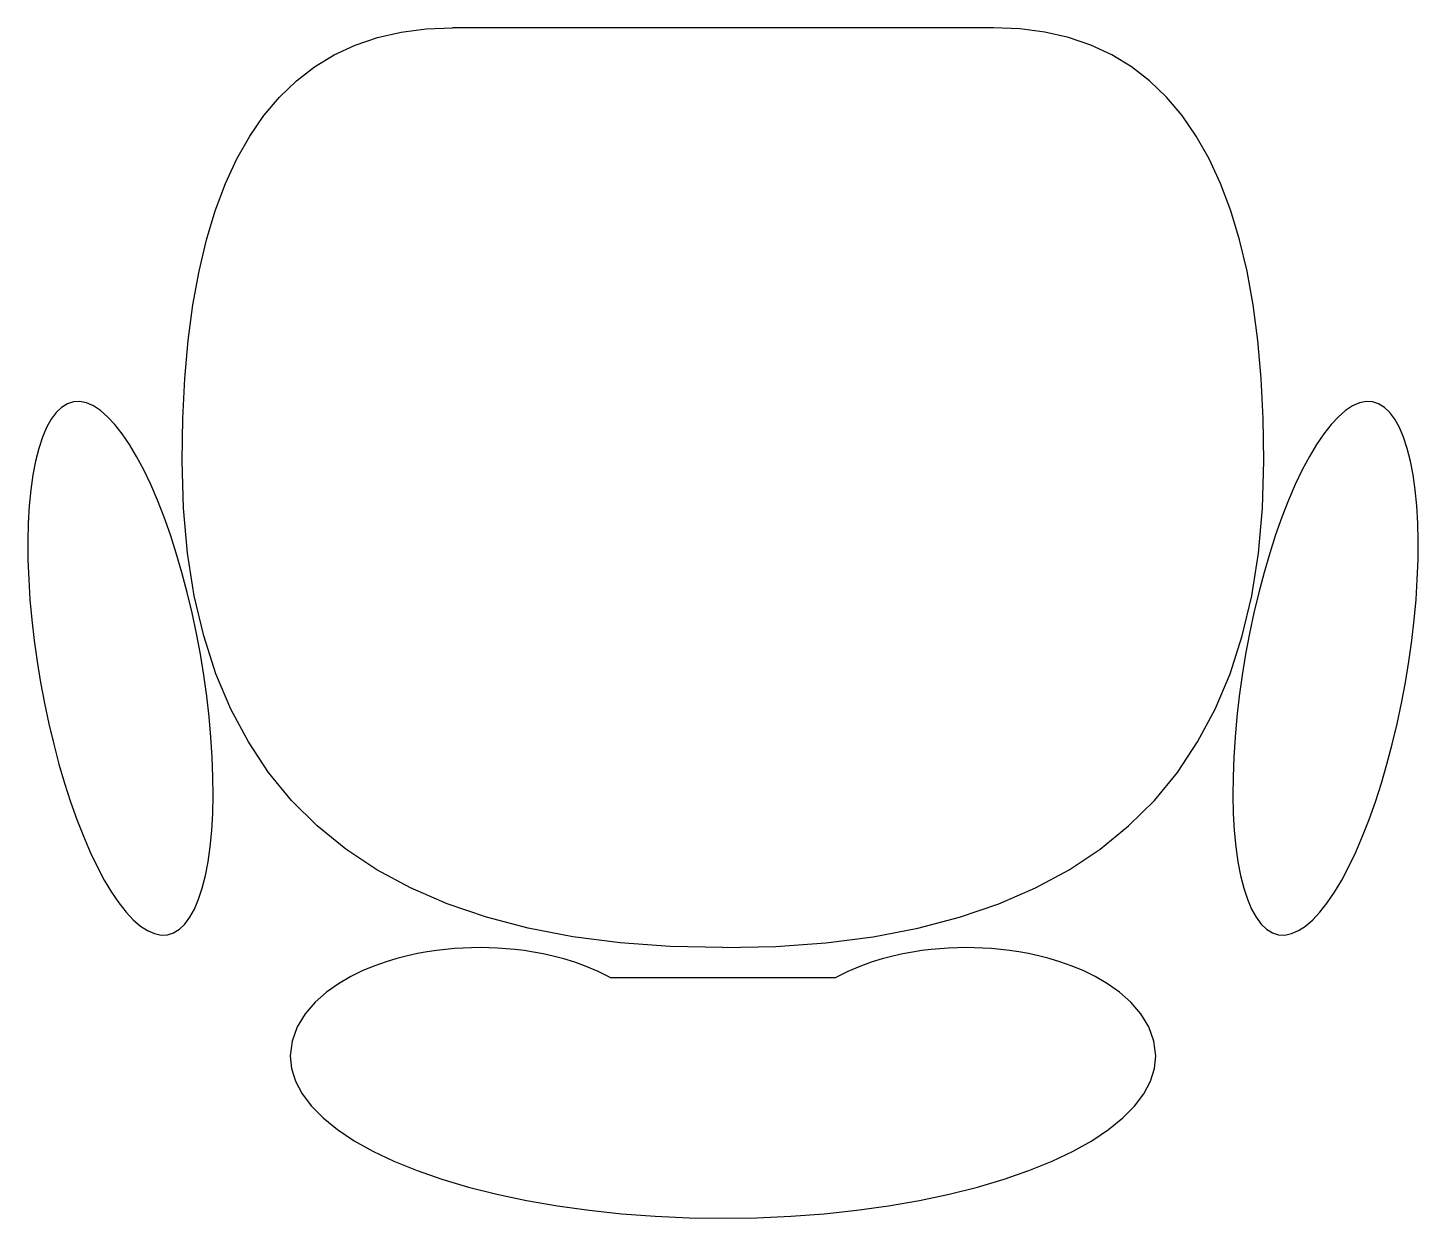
# Model space of a CAD drawing. Header units: millimetres. Extents: x 1274.8 to 1340.1, y 1098.2 to 1154.
import ezdxf

# ---------------------------------------------------------------- set-up
doc = ezdxf.new("R2010")
doc.units = ezdxf.units.MM

msp = doc.modelspace()

# ---------------------------------------------------------------- linework, layer by layer
for p, q in [((1291.257, 1153.591), (1292.368, 1153.845)), ((1292.368, 1153.845), (1293.543, 1153.997)), ((1293.543, 1153.997), (1294.781, 1154.048)), ((1320.181, 1154.048), (1294.781, 1154.048)), ((1321.42, 1153.997), (1320.181, 1154.048)), ((1322.594, 1153.845), (1321.42, 1153.997)), ((1323.706, 1153.591), (1322.594, 1153.845)), ((1289.225, 1152.778), (1290.209, 1153.235)), ((1290.209, 1153.235), (1291.257, 1153.591)), ((1324.753, 1153.235), (1323.706, 1153.591)), ((1325.738, 1152.778), (1324.753, 1153.235)), ((1288.304, 1152.219), (1289.225, 1152.778)), ((1326.658, 1152.219), (1325.738, 1152.778)), ((1287.447, 1151.559), (1288.304, 1152.219)), ((1327.516, 1151.559), (1326.658, 1152.219)), ((1286.653, 1150.797), (1287.447, 1151.559)), ((1328.309, 1150.797), (1327.516, 1151.559)), ((1285.923, 1149.933), (1286.653, 1150.797)), ((1329.04, 1149.933), (1328.309, 1150.797)), ((1285.256, 1148.968), (1285.923, 1149.933)), ((1329.706, 1148.968), (1329.04, 1149.933)), ((1284.653, 1147.901), (1285.256, 1148.968)), ((1330.31, 1147.901), (1329.706, 1148.968)), ((1284.113, 1146.733), (1284.653, 1147.901)), ((1330.849, 1146.733), (1330.31, 1147.901)), ((1283.637, 1145.463), (1284.113, 1146.733)), ((1331.326, 1145.463), (1330.849, 1146.733)), ((1283.224, 1144.091), (1283.637, 1145.463)), ((1331.738, 1144.091), (1331.326, 1145.463)), ((1282.875, 1142.618), (1283.224, 1144.091)), ((1332.088, 1142.618), (1331.738, 1144.091)), ((1282.589, 1141.043), (1282.875, 1142.618)), ((1332.373, 1141.043), (1332.088, 1142.618)), ((1282.367, 1139.367), (1282.589, 1141.043)), ((1332.596, 1139.367), (1332.373, 1141.043)), ((1282.208, 1137.589), (1282.367, 1139.367)), ((1332.754, 1137.589), (1332.596, 1139.367)), ((1282.113, 1135.709), (1282.208, 1137.589)), ((1332.85, 1135.709), (1332.754, 1137.589)), ((1276.422, 1136.231), (1276.167, 1135.988)), ((1276.695, 1136.398), (1276.422, 1136.231)), ((1276.982, 1136.488), (1276.695, 1136.398)), ((1277.283, 1136.502), (1276.982, 1136.488)), ((1277.596, 1136.438), (1277.283, 1136.502)), ((1277.919, 1136.297), (1277.596, 1136.438)), ((1278.25, 1136.081), (1277.919, 1136.297)), ((1278.586, 1135.789), (1278.25, 1136.081)), ((1336.713, 1136.081), (1336.377, 1135.789)), ((1337.044, 1136.297), (1336.713, 1136.081)), ((1337.367, 1136.438), (1337.044, 1136.297)), ((1337.679, 1136.502), (1337.367, 1136.438)), ((1337.981, 1136.488), (1337.679, 1136.502)), ((1338.268, 1136.398), (1337.981, 1136.488)), ((1338.54, 1136.231), (1338.268, 1136.398)), ((1338.796, 1135.988), (1338.54, 1136.231)), ((1275.931, 1135.672), (1275.714, 1135.283)), ((1276.167, 1135.988), (1275.931, 1135.672)), ((1278.926, 1135.425), (1278.586, 1135.789)), ((1279.268, 1134.991), (1278.926, 1135.425)), ((1282.081, 1133.728), (1282.113, 1135.709)), ((1332.881, 1133.728), (1332.85, 1135.709)), ((1336.037, 1135.425), (1335.695, 1134.991)), ((1336.377, 1135.789), (1336.037, 1135.425)), ((1339.032, 1135.672), (1338.796, 1135.988)), ((1339.249, 1135.283), (1339.032, 1135.672)), ((1275.519, 1134.825), (1275.347, 1134.3)), ((1275.714, 1135.283), (1275.519, 1134.825)), ((1279.609, 1134.489), (1279.268, 1134.991)), ((1335.695, 1134.991), (1335.354, 1134.488)), ((1339.444, 1134.825), (1339.249, 1135.283)), ((1339.616, 1134.3), (1339.444, 1134.825)), ((1275.347, 1134.3), (1275.198, 1133.711)), ((1279.947, 1133.921), (1279.609, 1134.489)), ((1335.354, 1134.488), (1335.015, 1133.921)), ((1339.765, 1133.711), (1339.616, 1134.3)), ((1275.198, 1133.711), (1275.074, 1133.062)), ((1280.281, 1133.293), (1279.947, 1133.921)), ((1282.145, 1131.499), (1282.081, 1133.728)), ((1332.818, 1131.499), (1332.881, 1133.728)), ((1335.015, 1133.921), (1334.682, 1133.293)), ((1339.889, 1133.062), (1339.765, 1133.711)), ((1275.074, 1133.062), (1274.975, 1132.357)), ((1280.608, 1132.607), (1280.281, 1133.293)), ((1334.682, 1133.293), (1334.354, 1132.607)), ((1339.988, 1132.357), (1339.889, 1133.062)), ((1274.975, 1132.357), (1274.902, 1131.601)), ((1280.927, 1131.868), (1280.608, 1132.607)), ((1334.354, 1132.607), (1334.036, 1131.868)), ((1340.061, 1131.601), (1339.988, 1132.357)), ((1274.902, 1131.601), (1274.856, 1130.797)), ((1281.234, 1131.08), (1280.927, 1131.868)), ((1282.335, 1129.384), (1282.145, 1131.499)), ((1332.627, 1129.384), (1332.818, 1131.499)), ((1334.036, 1131.868), (1333.728, 1131.08)), ((1340.107, 1130.797), (1340.061, 1131.601)), ((1281.529, 1130.249), (1281.234, 1131.08)), ((1333.728, 1131.08), (1333.433, 1130.249)), ((1274.856, 1130.797), (1274.836, 1129.952)), ((1281.81, 1129.379), (1281.529, 1130.249)), ((1333.433, 1130.249), (1333.153, 1129.379)), ((1340.127, 1129.952), (1340.107, 1130.797)), ((1274.836, 1129.952), (1274.843, 1129.07)), ((1340.12, 1129.07), (1340.127, 1129.952)), ((1274.843, 1129.07), (1274.877, 1128.156)), ((1282.074, 1128.475), (1281.81, 1129.379)), ((1282.653, 1127.384), (1282.335, 1129.384)), ((1332.31, 1127.384), (1332.627, 1129.384)), ((1333.153, 1129.379), (1332.888, 1128.475)), ((1340.086, 1128.156), (1340.12, 1129.07)), ((1282.321, 1127.544), (1282.074, 1128.475)), ((1332.888, 1128.475), (1332.642, 1127.544)), ((1274.877, 1128.156), (1274.937, 1127.217)), ((1340.025, 1127.217), (1340.086, 1128.156)), ((1274.937, 1127.217), (1275.024, 1126.258)), ((1282.548, 1126.591), (1282.321, 1127.544)), ((1283.097, 1125.498), (1282.653, 1127.384)), ((1331.865, 1125.498), (1332.31, 1127.384)), ((1332.642, 1127.544), (1332.414, 1126.591)), ((1339.939, 1126.258), (1340.025, 1127.217)), ((1282.755, 1125.622), (1282.548, 1126.591)), ((1332.414, 1126.591), (1332.208, 1125.622)), ((1275.024, 1126.258), (1275.137, 1125.284)), ((1282.94, 1124.643), (1282.755, 1125.622)), ((1332.208, 1125.622), (1332.023, 1124.643)), ((1339.826, 1125.284), (1339.939, 1126.258)), ((1275.137, 1125.284), (1275.274, 1124.303)), ((1283.669, 1123.726), (1283.097, 1125.498)), ((1331.294, 1123.726), (1331.865, 1125.498)), ((1339.689, 1124.303), (1339.826, 1125.284)), ((1283.101, 1123.659), (1282.94, 1124.643)), ((1332.023, 1124.643), (1331.862, 1123.659)), ((1275.274, 1124.303), (1275.435, 1123.32)), ((1283.238, 1122.678), (1283.101, 1123.659)), ((1284.367, 1122.069), (1283.669, 1123.726)), ((1330.595, 1122.069), (1331.294, 1123.726)), ((1331.862, 1123.659), (1331.724, 1122.678)), ((1339.527, 1123.32), (1339.689, 1124.303)), ((1275.435, 1123.32), (1275.62, 1122.34)), ((1339.343, 1122.34), (1339.527, 1123.32)), ((1283.351, 1121.705), (1283.238, 1122.678)), ((1331.724, 1122.678), (1331.612, 1121.705)), ((1275.62, 1122.34), (1275.826, 1121.371)), ((1283.437, 1120.746), (1283.351, 1121.705)), ((1285.193, 1120.526), (1284.367, 1122.069)), ((1329.77, 1120.526), (1330.595, 1122.069)), ((1331.612, 1121.705), (1331.525, 1120.745)), ((1339.136, 1121.371), (1339.343, 1122.34)), ((1275.826, 1121.371), (1276.054, 1120.418)), ((1338.909, 1120.418), (1339.136, 1121.371)), ((1276.054, 1120.418), (1276.3, 1119.487)), ((1283.498, 1119.806), (1283.437, 1120.746)), ((1286.145, 1119.097), (1285.193, 1120.526)), ((1328.817, 1119.097), (1329.77, 1120.526)), ((1331.525, 1120.745), (1331.465, 1119.806)), ((1338.662, 1119.487), (1338.909, 1120.418)), ((1283.532, 1118.893), (1283.498, 1119.806)), ((1331.465, 1119.806), (1331.431, 1118.893)), ((1276.3, 1119.487), (1276.565, 1118.584)), ((1287.225, 1117.783), (1286.145, 1119.097)), ((1327.738, 1117.783), (1328.817, 1119.097)), ((1338.398, 1118.584), (1338.662, 1119.487)), ((1276.565, 1118.584), (1276.845, 1117.714)), ((1283.539, 1118.01), (1283.532, 1118.893)), ((1331.431, 1118.893), (1331.424, 1118.01)), ((1338.117, 1117.714), (1338.398, 1118.584)), ((1283.519, 1117.165), (1283.539, 1118.01)), ((1288.431, 1116.583), (1287.225, 1117.783)), ((1326.531, 1116.583), (1327.738, 1117.783)), ((1331.424, 1118.01), (1331.444, 1117.165)), ((1276.845, 1117.714), (1277.14, 1116.882)), ((1283.473, 1116.362), (1283.519, 1117.165)), ((1331.444, 1117.165), (1331.49, 1116.362)), ((1337.822, 1116.882), (1338.117, 1117.714)), ((1277.14, 1116.882), (1277.448, 1116.094)), ((1289.765, 1115.497), (1288.431, 1116.583)), ((1325.198, 1115.497), (1326.531, 1116.583)), ((1337.515, 1116.094), (1337.822, 1116.882)), ((1277.448, 1116.094), (1277.767, 1115.355)), ((1283.4, 1115.605), (1283.473, 1116.362)), ((1331.49, 1116.362), (1331.563, 1115.605)), ((1337.196, 1115.355), (1337.515, 1116.094)), ((1277.767, 1115.355), (1278.094, 1114.67)), ((1283.301, 1114.9), (1283.4, 1115.605)), ((1291.225, 1114.525), (1289.765, 1115.497)), ((1323.737, 1114.525), (1325.198, 1115.497)), ((1331.563, 1115.605), (1331.662, 1114.9)), ((1336.869, 1114.67), (1337.196, 1115.355)), ((1278.094, 1114.67), (1278.428, 1114.041)), ((1283.177, 1114.252), (1283.301, 1114.9)), ((1292.813, 1113.668), (1291.225, 1114.525)), ((1322.15, 1113.668), (1323.737, 1114.525)), ((1331.662, 1114.9), (1331.786, 1114.252)), ((1336.535, 1114.041), (1336.869, 1114.67)), ((1278.428, 1114.041), (1278.766, 1113.474)), ((1283.028, 1113.663), (1283.177, 1114.252)), ((1331.786, 1114.252), (1331.934, 1113.663)), ((1336.197, 1113.474), (1336.535, 1114.041)), ((1278.766, 1113.474), (1279.107, 1112.971)), ((1282.856, 1113.138), (1283.028, 1113.663)), ((1294.527, 1112.925), (1292.813, 1113.668)), ((1320.435, 1112.925), (1322.15, 1113.668)), ((1331.934, 1113.663), (1332.107, 1113.138)), ((1335.855, 1112.971), (1336.197, 1113.474)), ((1279.107, 1112.971), (1279.449, 1112.537)), ((1282.444, 1112.291), (1282.661, 1112.679)), ((1282.661, 1112.679), (1282.856, 1113.138)), ((1296.369, 1112.296), (1294.527, 1112.925)), ((1318.594, 1112.296), (1320.435, 1112.925)), ((1332.107, 1113.138), (1332.302, 1112.679)), ((1332.302, 1112.679), (1332.518, 1112.291)), ((1335.514, 1112.537), (1335.855, 1112.971)), ((1279.449, 1112.537), (1279.789, 1112.173)), ((1279.789, 1112.173), (1280.125, 1111.882)), ((1281.953, 1111.732), (1282.208, 1111.974)), ((1282.208, 1111.974), (1282.444, 1112.291)), ((1298.337, 1111.782), (1296.369, 1112.296)), ((1316.625, 1111.782), (1318.594, 1112.296)), ((1332.518, 1112.291), (1332.755, 1111.974)), ((1332.755, 1111.974), (1333.01, 1111.732)), ((1334.837, 1111.882), (1335.174, 1112.173)), ((1335.174, 1112.173), (1335.514, 1112.537)), ((1280.125, 1111.882), (1280.456, 1111.665)), ((1280.456, 1111.665), (1280.779, 1111.525)), ((1280.779, 1111.525), (1281.092, 1111.461)), ((1281.092, 1111.461), (1281.393, 1111.474)), ((1281.393, 1111.474), (1281.68, 1111.565)), ((1281.68, 1111.565), (1281.953, 1111.732)), ((1300.433, 1111.382), (1298.337, 1111.782)), ((1302.655, 1111.096), (1300.433, 1111.382)), ((1312.307, 1111.096), (1314.53, 1111.382)), ((1314.53, 1111.382), (1316.625, 1111.782)), ((1333.01, 1111.732), (1333.282, 1111.565)), ((1333.282, 1111.565), (1333.57, 1111.474)), ((1333.57, 1111.474), (1333.871, 1111.461)), ((1333.871, 1111.461), (1334.184, 1111.525)), ((1334.184, 1111.525), (1334.507, 1111.665)), ((1334.507, 1111.665), (1334.837, 1111.882)), ((1293.589, 1110.669), (1293.135, 1110.587)), ((1294.027, 1110.734), (1293.589, 1110.669)), ((1294.453, 1110.785), (1294.027, 1110.734)), ((1294.868, 1110.823), (1294.453, 1110.785)), ((1295.276, 1110.848), (1294.868, 1110.823)), ((1295.679, 1110.863), (1295.276, 1110.848)), ((1296.08, 1110.868), (1295.679, 1110.863)), ((1296.481, 1110.862), (1296.08, 1110.868)), ((1296.885, 1110.845), (1296.481, 1110.862)), ((1297.294, 1110.818), (1296.885, 1110.845)), ((1297.711, 1110.778), (1297.294, 1110.818)), ((1298.138, 1110.726), (1297.711, 1110.778)), ((1298.578, 1110.658), (1298.138, 1110.726)), ((1299.035, 1110.573), (1298.578, 1110.658)), ((1305.005, 1110.925), (1302.655, 1111.096)), ((1307.481, 1110.868), (1305.005, 1110.925)), ((1307.481, 1110.868), (1309.958, 1110.925)), ((1309.958, 1110.925), (1312.307, 1111.096)), ((1316.384, 1110.658), (1315.928, 1110.573)), ((1316.825, 1110.726), (1316.384, 1110.658)), ((1317.252, 1110.778), (1316.825, 1110.726)), ((1317.669, 1110.818), (1317.252, 1110.778)), ((1318.078, 1110.845), (1317.669, 1110.818)), ((1318.482, 1110.862), (1318.078, 1110.845)), ((1318.883, 1110.868), (1318.482, 1110.862)), ((1319.283, 1110.863), (1318.883, 1110.868)), ((1319.686, 1110.848), (1319.283, 1110.863)), ((1320.094, 1110.823), (1319.686, 1110.848)), ((1320.51, 1110.785), (1320.094, 1110.823)), ((1320.936, 1110.734), (1320.51, 1110.785)), ((1321.374, 1110.669), (1320.936, 1110.734)), ((1321.828, 1110.587), (1321.374, 1110.669)), ((1291.126, 1110.017), (1290.572, 1109.788)), ((1291.66, 1110.205), (1291.126, 1110.017)), ((1292.172, 1110.359), (1291.66, 1110.205)), ((1292.663, 1110.484), (1292.172, 1110.359)), ((1293.135, 1110.587), (1292.663, 1110.484)), ((1299.509, 1110.468), (1299.035, 1110.573)), ((1300.003, 1110.338), (1299.509, 1110.468)), ((1300.519, 1110.18), (1300.003, 1110.338)), ((1301.056, 1109.986), (1300.519, 1110.18)), ((1301.612, 1109.751), (1301.056, 1109.986)), ((1313.907, 1109.986), (1313.351, 1109.751)), ((1314.444, 1110.18), (1313.907, 1109.986)), ((1314.96, 1110.338), (1314.444, 1110.18)), ((1315.454, 1110.468), (1314.96, 1110.338)), ((1315.928, 1110.573), (1315.454, 1110.468)), ((1322.299, 1110.484), (1321.828, 1110.587)), ((1322.791, 1110.359), (1322.299, 1110.484)), ((1323.303, 1110.205), (1322.791, 1110.359)), ((1323.837, 1110.017), (1323.303, 1110.205)), ((1324.391, 1109.788), (1323.837, 1110.017)), ((1290.003, 1109.511), (1289.428, 1109.176)), ((1290.572, 1109.788), (1290.003, 1109.511)), ((1302.182, 1109.466), (1301.612, 1109.751)), ((1302.182, 1109.466), (1302.182, 1109.466)), ((1302.182, 1109.466), (1312.78, 1109.466)), ((1313.351, 1109.751), (1312.78, 1109.466)), ((1312.78, 1109.466), (1312.78, 1109.466)), ((1324.96, 1109.511), (1324.391, 1109.788)), ((1325.534, 1109.176), (1324.96, 1109.511)), ((1288.863, 1108.777), (1288.331, 1108.306)), ((1289.428, 1109.176), (1288.863, 1108.777)), ((1326.099, 1108.777), (1325.534, 1109.176)), ((1326.632, 1108.306), (1326.099, 1108.777)), ((1288.331, 1108.306), (1287.86, 1107.762)), ((1327.103, 1107.762), (1326.632, 1108.306)), ((1287.86, 1107.762), (1287.487, 1107.149)), ((1327.476, 1107.149), (1327.103, 1107.762)), ((1287.487, 1107.149), (1287.245, 1106.483)), ((1327.718, 1106.483), (1327.476, 1107.149)), ((1287.245, 1106.483), (1287.161, 1105.788)), ((1327.801, 1105.788), (1327.718, 1106.483)), ((1287.161, 1105.788), (1287.224, 1105.19)), ((1327.739, 1105.19), (1327.801, 1105.788)), ((1287.224, 1105.19), (1287.412, 1104.596)), ((1327.551, 1104.596), (1327.739, 1105.19)), ((1287.412, 1104.596), (1287.723, 1104.009)), ((1327.24, 1104.009), (1327.551, 1104.596)), ((1287.723, 1104.009), (1288.156, 1103.433)), ((1288.156, 1103.433), (1288.708, 1102.872)), ((1326.255, 1102.872), (1326.807, 1103.433)), ((1326.807, 1103.433), (1327.24, 1104.009)), ((1288.708, 1102.872), (1289.376, 1102.328)), ((1325.587, 1102.328), (1326.255, 1102.872)), ((1289.376, 1102.328), (1290.156, 1101.806)), ((1324.807, 1101.806), (1325.587, 1102.328)), ((1290.156, 1101.806), (1291.042, 1101.309)), ((1323.921, 1101.309), (1324.807, 1101.806)), ((1291.042, 1101.309), (1292.03, 1100.839)), ((1292.03, 1100.839), (1293.113, 1100.4)), ((1321.85, 1100.4), (1322.933, 1100.839)), ((1322.933, 1100.839), (1323.921, 1101.309)), ((1293.113, 1100.4), (1294.285, 1099.993)), ((1320.678, 1099.993), (1321.85, 1100.4)), ((1294.285, 1099.993), (1295.538, 1099.623)), ((1295.538, 1099.623), (1296.864, 1099.291)), ((1318.099, 1099.291), (1319.425, 1099.623)), ((1319.425, 1099.623), (1320.678, 1099.993)), ((1296.864, 1099.291), (1298.256, 1098.998)), ((1298.256, 1098.998), (1299.705, 1098.748)), ((1315.258, 1098.748), (1316.706, 1098.998)), ((1316.706, 1098.998), (1318.099, 1099.291)), ((1299.705, 1098.748), (1301.202, 1098.541)), ((1301.202, 1098.541), (1302.738, 1098.378)), ((1302.738, 1098.378), (1304.303, 1098.262)), ((1304.303, 1098.262), (1305.887, 1098.191)), ((1309.076, 1098.191), (1310.66, 1098.262)), ((1310.66, 1098.262), (1312.225, 1098.378)), ((1312.225, 1098.378), (1313.761, 1098.541)), ((1313.761, 1098.541), (1315.258, 1098.748)), ((1305.887, 1098.191), (1307.481, 1098.168)), ((1307.481, 1098.168), (1309.076, 1098.191))]:
    msp.add_line(p, q)

doc.saveas('drawing.dxf')
